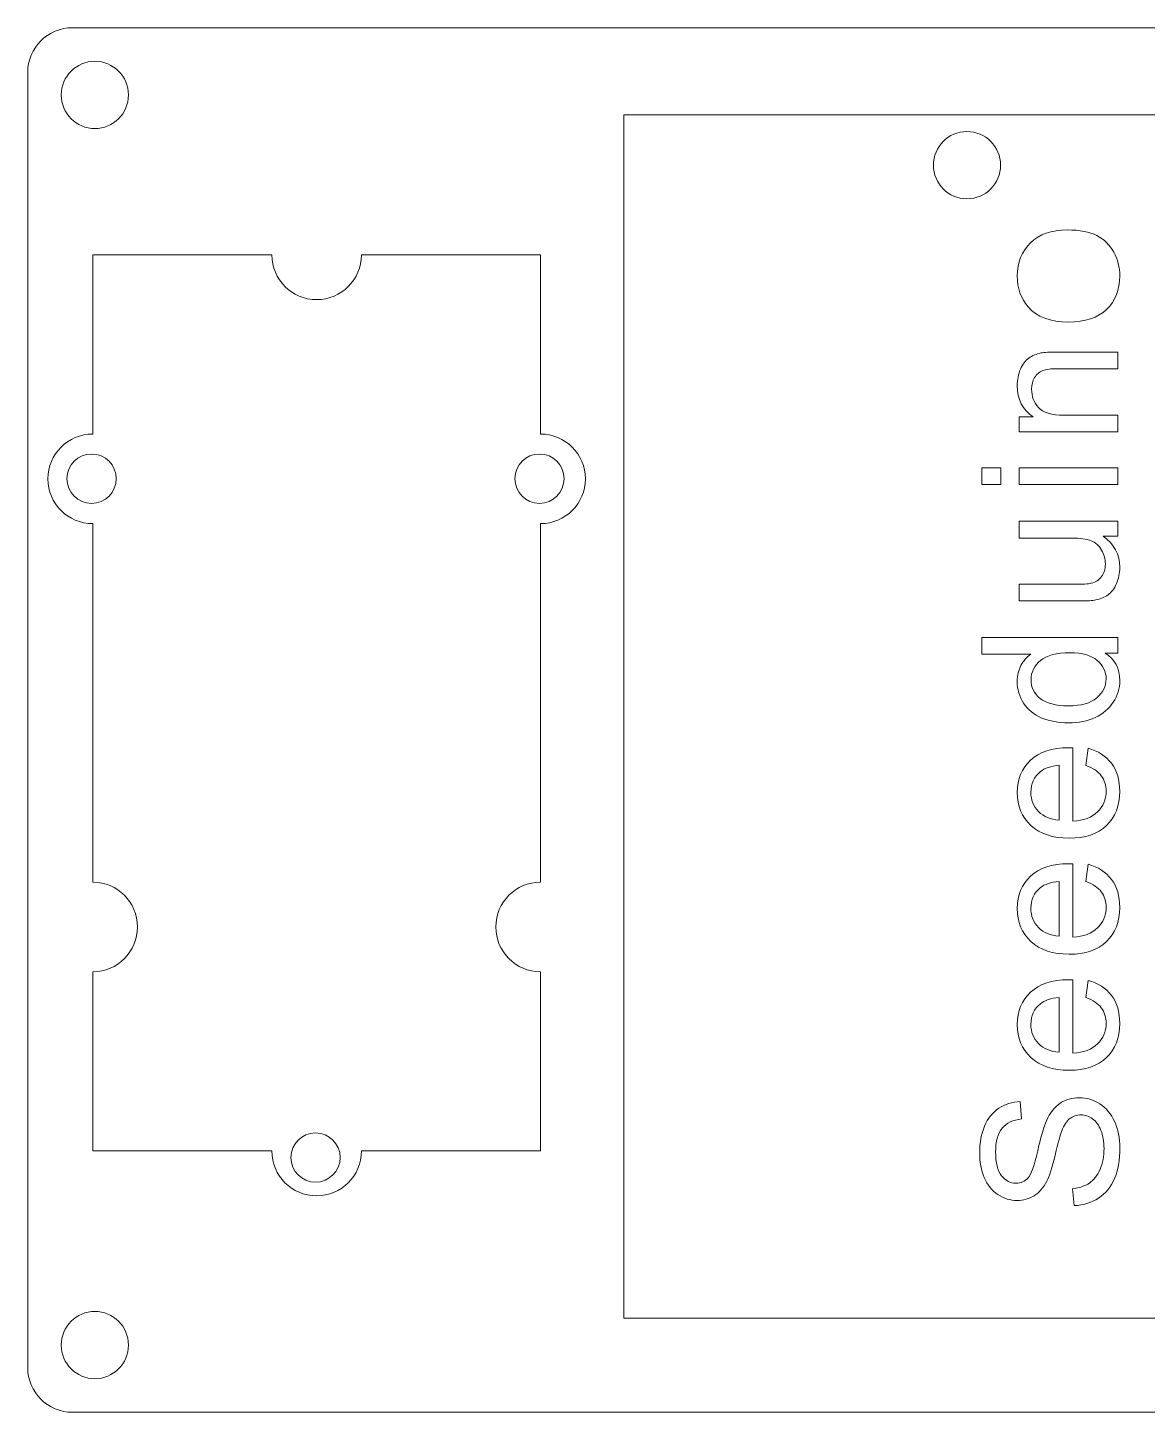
# Model space of a CAD drawing. Header units: millimetres. Extents: x -85 to 118, y -24 to 38.
# Drawn here: x -84.7 to -34.7, y -23.6 to 38.2 of the extents above; entities that cross this region are included whole.
import ezdxf

# ---------------------------------------------------------------- set-up
doc = ezdxf.new("R2010")
doc.units = ezdxf.units.MM
doc.header["$MEASUREMENT"] = 0
doc.layers.add('layer 1', color=7, linetype='Continuous')

msp = doc.modelspace()

# ---------------------------------------------------------------- linework, layer by layer
at = {"layer": 'layer 1', "color": 250, "lineweight": 9}
for points, knots in [([(-82.6692, 38.1632), (-82.6692, 38.1632), (13.3308, 38.1632), (13.3308, 38.1632), (13.3308, 38.1632), (14.4318, 38.1632), (15.3308, 37.2642), (15.3308, 36.1632), (15.3308, 36.1632), (15.3308, 36.1632), (15.3308, -21.6368), (15.3308, -21.6368), (15.3308, -21.6368), (15.3308, -22.7388), (14.4318, -23.6368), (13.3308, -23.6368), (13.3308, -23.6368), (13.3308, -23.6368), (-82.6692, -23.6368), (-82.6692, -23.6368), (-82.6692, -23.6368), (-83.7712, -23.6368), (-84.6692, -22.7388), (-84.6692, -21.6368), (-84.6692, -21.6368), (-84.6692, -21.6368), (-84.6692, 36.1632), (-84.6692, 36.1632), (-84.6692, 36.1632), (-84.6692, 37.2642), (-83.7712, 38.1632), (-82.6692, 38.1632)], [0, 0, 0, 0, 0.125, 0.125, 0.125, 0.125, 0.25, 0.25, 0.25, 0.25, 0.375, 0.375, 0.375, 0.375, 0.5, 0.5, 0.5, 0.5, 0.625, 0.625, 0.625, 0.625, 0.75, 0.75, 0.75, 0.75, 0.875, 0.875, 0.875, 0.875, 1, 1, 1, 1]), ([(-81.6692, 36.6632), (-82.4972, 36.6632), (-83.1692, 35.9912), (-83.1692, 35.1632), (-83.1692, 35.1632), (-83.1692, 34.3342), (-82.4972, 33.6632), (-81.6692, 33.6632), (-81.6692, 33.6632), (-80.8412, 33.6632), (-80.1692, 34.3342), (-80.1692, 35.1632), (-80.1692, 35.1632), (-80.1692, 35.9912), (-80.8412, 36.6632), (-81.6692, 36.6632)], [0, 0, 0, 0, 0.25, 0.25, 0.25, 0.25, 0.5, 0.5, 0.5, 0.5, 0.75, 0.75, 0.75, 0.75, 1, 1, 1, 1]), ([(-42.7232, 30.5282), (-43.5512, 30.5282), (-44.2232, 31.2002), (-44.2232, 32.0282), (-44.2232, 32.0282), (-44.2232, 32.8572), (-43.5512, 33.5282), (-42.7232, 33.5282), (-42.7232, 33.5282), (-41.8942, 33.5282), (-41.2232, 32.8572), (-41.2232, 32.0282), (-41.2232, 32.0282), (-41.2232, 31.2002), (-41.8942, 30.5282), (-42.7232, 30.5282)], [0, 0, 0, 0, 0.25, 0.25, 0.25, 0.25, 0.5, 0.5, 0.5, 0.5, 0.75, 0.75, 0.75, 0.75, 1, 1, 1, 1]), ([(-80.7142, 18.0332), (-80.7142, 17.4262), (-81.2062, 16.9332), (-81.8142, 16.9332), (-81.8142, 16.9332), (-82.4212, 16.9332), (-82.9142, 17.4262), (-82.9142, 18.0332), (-82.9142, 18.0332), (-82.9142, 18.6412), (-82.4212, 19.1332), (-81.8142, 19.1332), (-81.8142, 19.1332), (-81.2062, 19.1332), (-80.7142, 18.6412), (-80.7142, 18.0332)], [0, 0, 0, 0, 0.25, 0.25, 0.25, 0.25, 0.5, 0.5, 0.5, 0.5, 0.75, 0.75, 0.75, 0.75, 1, 1, 1, 1]), ([(-60.7142, 18.0332), (-60.7142, 17.4262), (-61.2062, 16.9332), (-61.8142, 16.9332), (-61.8142, 16.9332), (-62.4212, 16.9332), (-62.9142, 17.4262), (-62.9142, 18.0332), (-62.9142, 18.0332), (-62.9142, 18.6412), (-62.4212, 19.1332), (-61.8142, 19.1332), (-61.8142, 19.1332), (-61.2062, 19.1332), (-60.7142, 18.6412), (-60.7142, 18.0332)], [0, 0, 0, 0, 0.25, 0.25, 0.25, 0.25, 0.5, 0.5, 0.5, 0.5, 0.75, 0.75, 0.75, 0.75, 1, 1, 1, 1]), ([(-70.7142, -12.2668), (-70.7142, -12.8738), (-71.2062, -13.3668), (-71.8142, -13.3668), (-71.8142, -13.3668), (-72.4212, -13.3668), (-72.9142, -12.8738), (-72.9142, -12.2668), (-72.9142, -12.2668), (-72.9142, -11.6588), (-72.4212, -11.1668), (-71.8142, -11.1668), (-71.8142, -11.1668), (-71.2062, -11.1668), (-70.7142, -11.6588), (-70.7142, -12.2668)], [0, 0, 0, 0, 0.25, 0.25, 0.25, 0.25, 0.5, 0.5, 0.5, 0.5, 0.75, 0.75, 0.75, 0.75, 1, 1, 1, 1]), ([(-81.6692, -19.1368), (-82.4972, -19.1368), (-83.1692, -19.8088), (-83.1692, -20.6368), (-83.1692, -20.6368), (-83.1692, -21.4658), (-82.4972, -22.1368), (-81.6692, -22.1368), (-81.6692, -22.1368), (-80.8412, -22.1368), (-80.1692, -21.4658), (-80.1692, -20.6368), (-80.1692, -20.6368), (-80.1692, -19.8088), (-80.8412, -19.1368), (-81.6692, -19.1368)], [0, 0, 0, 0, 0.25, 0.25, 0.25, 0.25, 0.5, 0.5, 0.5, 0.5, 0.75, 0.75, 0.75, 0.75, 1, 1, 1, 1])]:
    msp.add_open_spline(points, degree=3, knots=knots, dxfattribs=at)
for points in [[(-81.6692, 36.6632), (-81.6692, 36.6632), (-81.6692, 36.6632), (-81.6692, 36.6632)], [(-81.6692, 36.6632), (-81.6692, 36.6632), (-81.6692, 36.6632), (-81.6692, 36.6632)], [(-83.1692, 35.1632), (-83.1692, 35.1632), (-83.1692, 35.1632), (-83.1692, 35.1632)], [(-80.1692, 35.1632), (-80.1692, 35.1632), (-80.1692, 35.1632), (-80.1692, 35.1632)], [(-81.6692, 33.6632), (-81.6692, 33.6632), (-81.6692, 33.6632), (-81.6692, 33.6632)], [(-81.6692, -19.1368), (-81.6692, -19.1368), (-81.6692, -19.1368), (-81.6692, -19.1368)], [(-81.6692, -19.1368), (-81.6692, -19.1368), (-81.6692, -19.1368), (-81.6692, -19.1368)], [(-83.1692, -20.6368), (-83.1692, -20.6368), (-83.1692, -20.6368), (-83.1692, -20.6368)], [(-80.1692, -20.6368), (-80.1692, -20.6368), (-80.1692, -20.6368), (-80.1692, -20.6368)], [(-81.6692, -22.1368), (-81.6692, -22.1368), (-81.6692, -22.1368), (-81.6692, -22.1368)]]:
    msp.add_open_spline(points, degree=3, dxfattribs=at)
at = {"layer": 'layer 1', "color": 22, "lineweight": 9}
for points, knots in [([(-58.0432, -19.4308), (-58.0432, -19.4308), (8.1568, -19.4308), (8.1568, -19.4308), (8.1568, -19.4308), (8.1568, -19.4308), (8.1568, -16.8758), (8.1568, -16.8758), (8.1568, -16.8758), (8.1568, -16.8758), (10.6538, -14.0408), (10.6538, -14.0408), (10.6538, -14.0408), (10.6538, -14.0408), (10.6538, 18.5782), (10.6538, 18.5782), (10.6538, 18.5782), (10.6538, 18.5782), (8.9788, 21.4282), (8.9788, 21.4282), (8.9788, 21.4282), (8.9788, 21.4282), (8.9788, 34.2682), (8.9788, 34.2682), (8.9788, 34.2682), (8.9788, 34.2682), (-58.0432, 34.2682), (-58.0432, 34.2682), (-58.0432, 34.2682), (-58.0432, 34.2682), (-58.0432, -19.4308), (-58.0432, -19.4308)], [0, 0, 0, 0, 0.125, 0.125, 0.125, 0.125, 0.25, 0.25, 0.25, 0.25, 0.375, 0.375, 0.375, 0.375, 0.5, 0.5, 0.5, 0.5, 0.625, 0.625, 0.625, 0.625, 0.75, 0.75, 0.75, 0.75, 0.875, 0.875, 0.875, 0.875, 1, 1, 1, 1]), ([(-38.1892, 25.0222), (-39.0002, 25.0222), (-39.6022, 25.2482), (-39.9922, 25.7012), (-39.9922, 25.7012), (-40.3172, 26.0782), (-40.4792, 26.5392), (-40.4792, 27.0822), (-40.4792, 27.0822), (-40.4792, 27.6852), (-40.2822, 28.1792), (-39.8872, 28.5632), (-39.8872, 28.5632), (-39.4932, 28.9452), (-38.9472, 29.1372), (-38.2512, 29.1372), (-38.2512, 29.1372), (-37.6872, 29.1372), (-37.2442, 29.0522), (-36.9202, 28.8832), (-36.9202, 28.8832), (-36.5972, 28.7142), (-36.3462, 28.4672), (-36.1672, 28.1422), (-36.1672, 28.1422), (-35.9882, 27.8192), (-35.8992, 27.4652), (-35.8992, 27.0822), (-35.8992, 27.0822), (-35.8992, 26.4672), (-36.0952, 25.9712), (-36.4892, 25.5912), (-36.4892, 25.5912), (-36.8822, 25.2112), (-37.4502, 25.0222), (-38.1892, 25.0222)], [0, 0, 0, 0, 0.1111111, 0.1111111, 0.1111111, 0.1111111, 0.2222222, 0.2222222, 0.2222222, 0.2222222, 0.3333333, 0.3333333, 0.3333333, 0.3333333, 0.4444444, 0.4444444, 0.4444444, 0.4444444, 0.5555556, 0.5555556, 0.5555556, 0.5555556, 0.6666667, 0.6666667, 0.6666667, 0.6666667, 0.7777778, 0.7777778, 0.7777778, 0.7777778, 0.8888889, 0.8888889, 0.8888889, 0.8888889, 1, 1, 1, 1]), ([(-61.7652, 8.0272), (-61.7652, 8.0272), (-61.7652, 0.0272), (-61.7652, 0.0272), (-61.7652, 0.0272), (-62.8702, 0.0272), (-63.7652, -0.8688), (-63.7652, -1.9728), (-63.7652, -1.9728), (-63.7652, -3.0778), (-62.8702, -3.9728), (-61.7652, -3.9728), (-61.7652, -3.9728), (-61.7652, -3.9728), (-61.7652, -11.9728), (-61.7652, -11.9728), (-61.7652, -11.9728), (-61.7652, -11.9728), (-69.7652, -11.9728), (-69.7652, -11.9728), (-69.7652, -11.9728), (-69.7652, -11.9728), (-69.7652, -11.9728), (-69.7652, -11.9728), (-69.7652, -11.9728), (-69.7652, -13.0778), (-70.6612, -13.9728), (-71.7652, -13.9728), (-71.7652, -13.9728), (-72.8702, -13.9728), (-73.7652, -13.0778), (-73.7652, -11.9728), (-73.7652, -11.9728), (-73.7652, -11.9728), (-73.7652, -11.9728), (-73.7652, -11.9728), (-73.7652, -11.9728), (-73.7652, -11.9728), (-81.7652, -11.9728), (-81.7652, -11.9728), (-81.7652, -11.9728), (-81.7652, -11.9728), (-81.7652, -3.9728), (-81.7652, -3.9728), (-81.7652, -3.9728), (-80.6612, -3.9728), (-79.7652, -3.0778), (-79.7652, -1.9728), (-79.7652, -1.9728), (-79.7652, -0.8688), (-80.6612, 0.0272), (-81.7652, 0.0272), (-81.7652, 0.0272), (-81.7652, 0.0272), (-81.7652, 8.0272), (-81.7652, 8.0272), (-81.7652, 8.0272), (-81.7652, 8.0272), (-81.7652, 16.0272), (-81.7652, 16.0272), (-81.7652, 16.0272), (-82.8702, 16.0272), (-83.7652, 16.9222), (-83.7652, 18.0272), (-83.7652, 18.0272), (-83.7652, 19.1312), (-82.8702, 20.0272), (-81.7652, 20.0272), (-81.7652, 20.0272), (-81.7652, 20.0272), (-81.7652, 28.0272), (-81.7652, 28.0272), (-81.7652, 28.0272), (-81.7652, 28.0272), (-73.7652, 28.0272), (-73.7652, 28.0272), (-73.7652, 28.0272), (-73.7652, 28.0272), (-73.7652, 28.0272), (-73.7652, 28.0272), (-73.7652, 28.0272), (-73.7652, 26.9222), (-72.8702, 26.0272), (-71.7652, 26.0272), (-71.7652, 26.0272), (-70.6612, 26.0272), (-69.7652, 26.9222), (-69.7652, 28.0272), (-69.7652, 28.0272), (-69.7652, 28.0272), (-69.7652, 28.0272), (-69.7652, 28.0272), (-69.7652, 28.0272), (-69.7652, 28.0272), (-61.7652, 28.0272), (-61.7652, 28.0272), (-61.7652, 28.0272), (-61.7652, 28.0272), (-61.7652, 20.0272), (-61.7652, 20.0272), (-61.7652, 20.0272), (-60.6612, 20.0272), (-59.7652, 19.1312), (-59.7652, 18.0272), (-59.7652, 18.0272), (-59.7652, 16.9222), (-60.6612, 16.0272), (-61.7652, 16.0272), (-61.7652, 16.0272), (-61.7652, 16.0272), (-61.7652, 8.0272), (-61.7652, 8.0272)], [0, 0, 0, 0, 0.0357143, 0.0357143, 0.0357143, 0.0357143, 0.0714286, 0.0714286, 0.0714286, 0.0714286, 0.1071429, 0.1071429, 0.1071429, 0.1071429, 0.1428571, 0.1428571, 0.1428571, 0.1428571, 0.1785714, 0.1785714, 0.1785714, 0.1785714, 0.2142857, 0.2142857, 0.2142857, 0.2142857, 0.25, 0.25, 0.25, 0.25, 0.2857143, 0.2857143, 0.2857143, 0.2857143, 0.3214286, 0.3214286, 0.3214286, 0.3214286, 0.3571429, 0.3571429, 0.3571429, 0.3571429, 0.3928571, 0.3928571, 0.3928571, 0.3928571, 0.4285714, 0.4285714, 0.4285714, 0.4285714, 0.4642857, 0.4642857, 0.4642857, 0.4642857, 0.5, 0.5, 0.5, 0.5, 0.5357143, 0.5357143, 0.5357143, 0.5357143, 0.5714286, 0.5714286, 0.5714286, 0.5714286, 0.6071429, 0.6071429, 0.6071429, 0.6071429, 0.6428571, 0.6428571, 0.6428571, 0.6428571, 0.6785714, 0.6785714, 0.6785714, 0.6785714, 0.7142857, 0.7142857, 0.7142857, 0.7142857, 0.75, 0.75, 0.75, 0.75, 0.7857143, 0.7857143, 0.7857143, 0.7857143, 0.8214286, 0.8214286, 0.8214286, 0.8214286, 0.8571429, 0.8571429, 0.8571429, 0.8571429, 0.8928571, 0.8928571, 0.8928571, 0.8928571, 0.9285714, 0.9285714, 0.9285714, 0.9285714, 0.9642857, 0.9642857, 0.9642857, 0.9642857, 1, 1, 1, 1]), ([(-35.9922, 20.1232), (-35.9922, 20.1232), (-40.3862, 20.1232), (-40.3862, 20.1232), (-40.3862, 20.1232), (-40.3862, 20.1232), (-40.3862, 20.7912), (-40.3862, 20.7912), (-40.3862, 20.7912), (-40.3862, 20.7912), (-39.7622, 20.7912), (-39.7622, 20.7912), (-39.7622, 20.7912), (-40.2412, 21.1132), (-40.4792, 21.5792), (-40.4792, 22.1872), (-40.4792, 22.1872), (-40.4792, 22.4522), (-40.4312, 22.6952), (-40.3372, 22.9162), (-40.3372, 22.9162), (-40.2422, 23.1382), (-40.1172, 23.3052), (-39.9632, 23.4142), (-39.9632, 23.4142), (-39.8092, 23.5252), (-39.6262, 23.6022), (-39.4142, 23.6462), (-39.4142, 23.6462), (-39.2762, 23.6732), (-39.0342, 23.6872), (-38.6902, 23.6872), (-38.6902, 23.6872), (-38.6902, 23.6872), (-35.9922, 23.6872), (-35.9922, 23.6872), (-35.9922, 23.6872), (-35.9922, 23.6872), (-35.9922, 22.9422), (-35.9922, 22.9422), (-35.9922, 22.9422), (-35.9922, 22.9422), (-38.6622, 22.9422), (-38.6622, 22.9422), (-38.6622, 22.9422), (-38.9652, 22.9422), (-39.1922, 22.9142), (-39.3422, 22.8562), (-39.3422, 22.8562), (-39.4922, 22.7982), (-39.6112, 22.6952), (-39.7022, 22.5482), (-39.7022, 22.5482), (-39.7912, 22.4012), (-39.8362, 22.2282), (-39.8362, 22.0302), (-39.8362, 22.0302), (-39.8362, 21.7142), (-39.7362, 21.4422), (-39.5342, 21.2122), (-39.5342, 21.2122), (-39.3332, 20.9822), (-38.9512, 20.8682), (-38.3892, 20.8682), (-38.3892, 20.8682), (-38.3892, 20.8682), (-35.9922, 20.8682), (-35.9922, 20.8682), (-35.9922, 20.8682), (-35.9922, 20.8682), (-35.9922, 20.1232), (-35.9922, 20.1232)], [0, 0, 0, 0, 0.0555556, 0.0555556, 0.0555556, 0.0555556, 0.1111111, 0.1111111, 0.1111111, 0.1111111, 0.1666667, 0.1666667, 0.1666667, 0.1666667, 0.2222222, 0.2222222, 0.2222222, 0.2222222, 0.2777778, 0.2777778, 0.2777778, 0.2777778, 0.3333333, 0.3333333, 0.3333333, 0.3333333, 0.3888889, 0.3888889, 0.3888889, 0.3888889, 0.4444444, 0.4444444, 0.4444444, 0.4444444, 0.5, 0.5, 0.5, 0.5, 0.5555556, 0.5555556, 0.5555556, 0.5555556, 0.6111111, 0.6111111, 0.6111111, 0.6111111, 0.6666667, 0.6666667, 0.6666667, 0.6666667, 0.7222222, 0.7222222, 0.7222222, 0.7222222, 0.7777778, 0.7777778, 0.7777778, 0.7777778, 0.8333333, 0.8333333, 0.8333333, 0.8333333, 0.8888889, 0.8888889, 0.8888889, 0.8888889, 0.9444444, 0.9444444, 0.9444444, 0.9444444, 1, 1, 1, 1]), ([(-41.2072, 17.7712), (-41.2072, 17.7712), (-42.0542, 17.7712), (-42.0542, 17.7712), (-42.0542, 17.7712), (-42.0542, 17.7712), (-42.0542, 18.5162), (-42.0542, 18.5162), (-42.0542, 18.5162), (-42.0542, 18.5162), (-41.2072, 18.5162), (-41.2072, 18.5162), (-41.2072, 18.5162), (-41.2072, 18.5162), (-41.2072, 17.7712), (-41.2072, 17.7712)], [0, 0, 0, 0, 0.25, 0.25, 0.25, 0.25, 0.5, 0.5, 0.5, 0.5, 0.75, 0.75, 0.75, 0.75, 1, 1, 1, 1]), ([(-35.9922, 17.7712), (-35.9922, 17.7712), (-40.3862, 17.7712), (-40.3862, 17.7712), (-40.3862, 17.7712), (-40.3862, 17.7712), (-40.3862, 18.5162), (-40.3862, 18.5162), (-40.3862, 18.5162), (-40.3862, 18.5162), (-35.9922, 18.5162), (-35.9922, 18.5162), (-35.9922, 18.5162), (-35.9922, 18.5162), (-35.9922, 17.7712), (-35.9922, 17.7712)], [0, 0, 0, 0, 0.25, 0.25, 0.25, 0.25, 0.5, 0.5, 0.5, 0.5, 0.75, 0.75, 0.75, 0.75, 1, 1, 1, 1]), ([(-35.9922, 15.4622), (-35.9922, 15.4622), (-36.6452, 15.4622), (-36.6452, 15.4622), (-36.6452, 15.4622), (-36.1472, 15.1212), (-35.8992, 14.6582), (-35.8992, 14.0722), (-35.8992, 14.0722), (-35.8992, 13.8142), (-35.9482, 13.5732), (-36.0472, 13.3492), (-36.0472, 13.3492), (-36.1472, 13.1242), (-36.2712, 12.9582), (-36.4212, 12.8492), (-36.4212, 12.8492), (-36.5722, 12.7402), (-36.7552, 12.6642), (-36.9732, 12.6202), (-36.9732, 12.6202), (-37.1192, 12.5912), (-37.3512, 12.5752), (-37.6672, 12.5752), (-37.6672, 12.5752), (-37.6672, 12.5752), (-40.3862, 12.5752), (-40.3862, 12.5752), (-40.3862, 12.5752), (-40.3862, 12.5752), (-40.3862, 13.3202), (-40.3862, 13.3202), (-40.3862, 13.3202), (-40.3862, 13.3202), (-37.9552, 13.3202), (-37.9552, 13.3202), (-37.9552, 13.3202), (-37.5672, 13.3202), (-37.3042, 13.3362), (-37.1702, 13.3652), (-37.1702, 13.3652), (-36.9742, 13.4122), (-36.8222, 13.5112), (-36.7102, 13.6632), (-36.7102, 13.6632), (-36.5992, 13.8142), (-36.5422, 14.0002), (-36.5422, 14.2232), (-36.5422, 14.2232), (-36.5422, 14.4462), (-36.5992, 14.6552), (-36.7132, 14.8502), (-36.7132, 14.8502), (-36.8272, 15.0452), (-36.9842, 15.1832), (-37.1802, 15.2652), (-37.1802, 15.2652), (-37.3762, 15.3452), (-37.6632, 15.3862), (-38.0372, 15.3862), (-38.0372, 15.3862), (-38.0372, 15.3862), (-40.3862, 15.3862), (-40.3862, 15.3862), (-40.3862, 15.3862), (-40.3862, 15.3862), (-40.3862, 16.1312), (-40.3862, 16.1312), (-40.3862, 16.1312), (-40.3862, 16.1312), (-35.9922, 16.1312), (-35.9922, 16.1312), (-35.9922, 16.1312), (-35.9922, 16.1312), (-35.9922, 15.4622), (-35.9922, 15.4622)], [0, 0, 0, 0, 0.0526316, 0.0526316, 0.0526316, 0.0526316, 0.1052632, 0.1052632, 0.1052632, 0.1052632, 0.1578947, 0.1578947, 0.1578947, 0.1578947, 0.2105263, 0.2105263, 0.2105263, 0.2105263, 0.2631579, 0.2631579, 0.2631579, 0.2631579, 0.3157895, 0.3157895, 0.3157895, 0.3157895, 0.3684211, 0.3684211, 0.3684211, 0.3684211, 0.4210526, 0.4210526, 0.4210526, 0.4210526, 0.4736842, 0.4736842, 0.4736842, 0.4736842, 0.5263158, 0.5263158, 0.5263158, 0.5263158, 0.5789474, 0.5789474, 0.5789474, 0.5789474, 0.6315789, 0.6315789, 0.6315789, 0.6315789, 0.6842105, 0.6842105, 0.6842105, 0.6842105, 0.7368421, 0.7368421, 0.7368421, 0.7368421, 0.7894737, 0.7894737, 0.7894737, 0.7894737, 0.8421053, 0.8421053, 0.8421053, 0.8421053, 0.8947368, 0.8947368, 0.8947368, 0.8947368, 0.9473684, 0.9473684, 0.9473684, 0.9473684, 1, 1, 1, 1]), ([(-35.9922, 10.2492), (-35.9922, 10.2492), (-36.5492, 10.2492), (-36.5492, 10.2492), (-36.5492, 10.2492), (-36.1162, 9.9712), (-35.8992, 9.5622), (-35.8992, 9.0222), (-35.8992, 9.0222), (-35.8992, 8.6722), (-35.9952, 8.3502), (-36.1882, 8.0582), (-36.1882, 8.0582), (-36.3802, 7.7642), (-36.6502, 7.5372), (-36.9942, 7.3752), (-36.9942, 7.3752), (-37.3402, 7.2142), (-37.7362, 7.1342), (-38.1852, 7.1342), (-38.1852, 7.1342), (-38.6222, 7.1342), (-39.0192, 7.2072), (-39.3762, 7.3522), (-39.3762, 7.3522), (-39.7312, 7.4992), (-40.0052, 7.7182), (-40.1942, 8.0102), (-40.1942, 8.0102), (-40.3852, 8.3012), (-40.4792, 8.6282), (-40.4792, 8.9882), (-40.4792, 8.9882), (-40.4792, 9.2532), (-40.4232, 9.4892), (-40.3112, 9.6952), (-40.3112, 9.6952), (-40.2002, 9.9012), (-40.0532, 10.0692), (-39.8742, 10.1982), (-39.8742, 10.1982), (-39.8742, 10.1982), (-42.0542, 10.1982), (-42.0542, 10.1982), (-42.0542, 10.1982), (-42.0542, 10.1982), (-42.0542, 10.9432), (-42.0542, 10.9432), (-42.0542, 10.9432), (-42.0542, 10.9432), (-35.9922, 10.9432), (-35.9922, 10.9432), (-35.9922, 10.9432), (-35.9922, 10.9432), (-35.9922, 10.2492), (-35.9922, 10.2492)], [0, 0, 0, 0, 0.0714286, 0.0714286, 0.0714286, 0.0714286, 0.1428571, 0.1428571, 0.1428571, 0.1428571, 0.2142857, 0.2142857, 0.2142857, 0.2142857, 0.2857143, 0.2857143, 0.2857143, 0.2857143, 0.3571429, 0.3571429, 0.3571429, 0.3571429, 0.4285714, 0.4285714, 0.4285714, 0.4285714, 0.5, 0.5, 0.5, 0.5, 0.5714286, 0.5714286, 0.5714286, 0.5714286, 0.6428571, 0.6428571, 0.6428571, 0.6428571, 0.7142857, 0.7142857, 0.7142857, 0.7142857, 0.7857143, 0.7857143, 0.7857143, 0.7857143, 0.8571429, 0.8571429, 0.8571429, 0.8571429, 0.9285714, 0.9285714, 0.9285714, 0.9285714, 1, 1, 1, 1]), ([(-38.1832, 7.8962), (-37.6222, 7.8962), (-37.2032, 8.0142), (-36.9252, 8.2532), (-36.9252, 8.2532), (-36.6472, 8.4902), (-36.5082, 8.7712), (-36.5082, 9.0942), (-36.5082, 9.0942), (-36.5082, 9.4202), (-36.6412, 9.6962), (-36.9062, 9.9252), (-36.9062, 9.9252), (-37.1722, 10.1522), (-37.5772, 10.2662), (-38.1212, 10.2662), (-38.1212, 10.2662), (-38.7202, 10.2662), (-39.1602, 10.1512), (-39.4412, 9.9182), (-39.4412, 9.9182), (-39.7222, 9.6862), (-39.8612, 9.4002), (-39.8612, 9.0602), (-39.8612, 9.0602), (-39.8612, 8.7282), (-39.7272, 8.4522), (-39.4582, 8.2292), (-39.4582, 8.2292), (-39.1882, 8.0072), (-38.7632, 7.8962), (-38.1832, 7.8962)], [0, 0, 0, 0, 0.125, 0.125, 0.125, 0.125, 0.25, 0.25, 0.25, 0.25, 0.375, 0.375, 0.375, 0.375, 0.5, 0.5, 0.5, 0.5, 0.625, 0.625, 0.625, 0.625, 0.75, 0.75, 0.75, 0.75, 0.875, 0.875, 0.875, 0.875, 1, 1, 1, 1]), ([(-37.4142, 5.2312), (-37.4142, 5.2312), (-37.3132, 6.0022), (-37.3132, 6.0022), (-37.3132, 6.0022), (-36.8652, 5.8822), (-36.5172, 5.6572), (-36.2702, 5.3302), (-36.2702, 5.3302), (-36.0232, 5.0022), (-35.8992, 4.5852), (-35.8992, 4.0752), (-35.8992, 4.0752), (-35.8992, 3.4352), (-36.0962, 2.9272), (-36.4912, 2.5522), (-36.4912, 2.5522), (-36.8852, 2.1762), (-37.4402, 1.9892), (-38.1522, 1.9892), (-38.1522, 1.9892), (-38.8892, 1.9892), (-39.4622, 2.1782), (-39.8682, 2.5572), (-39.8682, 2.5572), (-40.2762, 2.9372), (-40.4792, 3.4292), (-40.4792, 4.0352), (-40.4792, 4.0352), (-40.4792, 4.6202), (-40.2802, 5.0982), (-39.8812, 5.4702), (-39.8812, 5.4702), (-39.4822, 5.8412), (-38.9202, 6.0272), (-38.1962, 6.0272), (-38.1962, 6.0272), (-38.1522, 6.0272), (-38.0862, 6.0262), (-37.9992, 6.0232), (-37.9992, 6.0232), (-37.9992, 6.0232), (-37.9992, 2.7512), (-37.9992, 2.7512), (-37.9992, 2.7512), (-37.5172, 2.7792), (-37.1482, 2.9142), (-36.8922, 3.1602), (-36.8922, 3.1602), (-36.6372, 3.4042), (-36.5082, 3.7102), (-36.5082, 4.0752), (-36.5082, 4.0752), (-36.5082, 4.3482), (-36.5802, 4.5812), (-36.7242, 4.7722), (-36.7242, 4.7722), (-36.8682, 4.9662), (-37.0982, 5.1182), (-37.4142, 5.2312)], [0, 0, 0, 0, 0.0666667, 0.0666667, 0.0666667, 0.0666667, 0.1333333, 0.1333333, 0.1333333, 0.1333333, 0.2, 0.2, 0.2, 0.2, 0.2666667, 0.2666667, 0.2666667, 0.2666667, 0.3333333, 0.3333333, 0.3333333, 0.3333333, 0.4, 0.4, 0.4, 0.4, 0.4666667, 0.4666667, 0.4666667, 0.4666667, 0.5333333, 0.5333333, 0.5333333, 0.5333333, 0.6, 0.6, 0.6, 0.6, 0.6666667, 0.6666667, 0.6666667, 0.6666667, 0.7333333, 0.7333333, 0.7333333, 0.7333333, 0.8, 0.8, 0.8, 0.8, 0.8666667, 0.8666667, 0.8666667, 0.8666667, 0.9333333, 0.9333333, 0.9333333, 0.9333333, 1, 1, 1, 1]), ([(-38.6082, 2.7932), (-38.6082, 2.7932), (-38.6082, 5.2402), (-38.6082, 5.2402), (-38.6082, 5.2402), (-38.9782, 5.2072), (-39.2542, 5.1132), (-39.4392, 4.9592), (-39.4392, 4.9592), (-39.7262, 4.7232), (-39.8702, 4.4162), (-39.8702, 4.0392), (-39.8702, 4.0392), (-39.8702, 3.6972), (-39.7552, 3.4112), (-39.5272, 3.1782), (-39.5272, 3.1782), (-39.2982, 2.9472), (-38.9922, 2.8182), (-38.6082, 2.7932)], [0, 0, 0, 0, 0.2, 0.2, 0.2, 0.2, 0.4, 0.4, 0.4, 0.4, 0.6, 0.6, 0.6, 0.6, 0.8, 0.8, 0.8, 0.8, 1, 1, 1, 1]), ([(-37.4142, 0.0522), (-37.4142, 0.0522), (-37.3132, 0.8222), (-37.3132, 0.8222), (-37.3132, 0.8222), (-36.8652, 0.7022), (-36.5172, 0.4782), (-36.2702, 0.1512), (-36.2702, 0.1512), (-36.0232, -0.1768), (-35.8992, -0.5938), (-35.8992, -1.1038), (-35.8992, -1.1038), (-35.8992, -1.7438), (-36.0962, -2.2518), (-36.4912, -2.6278), (-36.4912, -2.6278), (-36.8852, -3.0028), (-37.4402, -3.1898), (-38.1522, -3.1898), (-38.1522, -3.1898), (-38.8892, -3.1898), (-39.4622, -3.0008), (-39.8682, -2.6218), (-39.8682, -2.6218), (-40.2762, -2.2418), (-40.4792, -1.7498), (-40.4792, -1.1448), (-40.4792, -1.1448), (-40.4792, -0.5588), (-40.2802, -0.0808), (-39.8812, 0.2902), (-39.8812, 0.2902), (-39.4822, 0.6622), (-38.9202, 0.8482), (-38.1962, 0.8482), (-38.1962, 0.8482), (-38.1522, 0.8482), (-38.0862, 0.8462), (-37.9992, 0.8442), (-37.9992, 0.8442), (-37.9992, 0.8442), (-37.9992, -2.4288), (-37.9992, -2.4288), (-37.9992, -2.4288), (-37.5172, -2.3998), (-37.1482, -2.2648), (-36.8922, -2.0188), (-36.8922, -2.0188), (-36.6372, -1.7748), (-36.5082, -1.4688), (-36.5082, -1.1038), (-36.5082, -1.1038), (-36.5082, -0.8308), (-36.5802, -0.5978), (-36.7242, -0.4068), (-36.7242, -0.4068), (-36.8682, -0.2128), (-37.0982, -0.0608), (-37.4142, 0.0522)], [0, 0, 0, 0, 0.0666667, 0.0666667, 0.0666667, 0.0666667, 0.1333333, 0.1333333, 0.1333333, 0.1333333, 0.2, 0.2, 0.2, 0.2, 0.2666667, 0.2666667, 0.2666667, 0.2666667, 0.3333333, 0.3333333, 0.3333333, 0.3333333, 0.4, 0.4, 0.4, 0.4, 0.4666667, 0.4666667, 0.4666667, 0.4666667, 0.5333333, 0.5333333, 0.5333333, 0.5333333, 0.6, 0.6, 0.6, 0.6, 0.6666667, 0.6666667, 0.6666667, 0.6666667, 0.7333333, 0.7333333, 0.7333333, 0.7333333, 0.8, 0.8, 0.8, 0.8, 0.8666667, 0.8666667, 0.8666667, 0.8666667, 0.9333333, 0.9333333, 0.9333333, 0.9333333, 1, 1, 1, 1]), ([(-38.6082, -2.3858), (-38.6082, -2.3858), (-38.6082, 0.0602), (-38.6082, 0.0602), (-38.6082, 0.0602), (-38.9782, 0.0282), (-39.2542, -0.0658), (-39.4392, -0.2198), (-39.4392, -0.2198), (-39.7262, -0.4558), (-39.8702, -0.7638), (-39.8702, -1.1398), (-39.8702, -1.1398), (-39.8702, -1.4818), (-39.7552, -1.7678), (-39.5272, -2.0008), (-39.5272, -2.0008), (-39.2982, -2.2318), (-38.9922, -2.3608), (-38.6082, -2.3858)], [0, 0, 0, 0, 0.2, 0.2, 0.2, 0.2, 0.4, 0.4, 0.4, 0.4, 0.6, 0.6, 0.6, 0.6, 0.8, 0.8, 0.8, 0.8, 1, 1, 1, 1]), ([(-37.4142, -5.1268), (-37.4142, -5.1268), (-37.3132, -4.3568), (-37.3132, -4.3568), (-37.3132, -4.3568), (-36.8652, -4.4768), (-36.5172, -4.7008), (-36.2702, -5.0278), (-36.2702, -5.0278), (-36.0232, -5.3558), (-35.8992, -5.7728), (-35.8992, -6.2828), (-35.8992, -6.2828), (-35.8992, -6.9228), (-36.0962, -7.4308), (-36.4912, -7.8068), (-36.4912, -7.8068), (-36.8852, -8.1818), (-37.4402, -8.3698), (-38.1522, -8.3698), (-38.1522, -8.3698), (-38.8892, -8.3698), (-39.4622, -8.1798), (-39.8682, -7.8008), (-39.8682, -7.8008), (-40.2762, -7.4208), (-40.4792, -6.9288), (-40.4792, -6.3238), (-40.4792, -6.3238), (-40.4792, -5.7378), (-40.2802, -5.2598), (-39.8812, -4.8888), (-39.8812, -4.8888), (-39.4822, -4.5178), (-38.9202, -4.3308), (-38.1962, -4.3308), (-38.1962, -4.3308), (-38.1522, -4.3308), (-38.0862, -4.3328), (-37.9992, -4.3348), (-37.9992, -4.3348), (-37.9992, -4.3348), (-37.9992, -7.6078), (-37.9992, -7.6078), (-37.9992, -7.6078), (-37.5172, -7.5788), (-37.1482, -7.4438), (-36.8922, -7.1978), (-36.8922, -7.1978), (-36.6372, -6.9538), (-36.5082, -6.6478), (-36.5082, -6.2828), (-36.5082, -6.2828), (-36.5082, -6.0098), (-36.5802, -5.7778), (-36.7242, -5.5858), (-36.7242, -5.5858), (-36.8682, -5.3918), (-37.0982, -5.2398), (-37.4142, -5.1268)], [0, 0, 0, 0, 0.0666667, 0.0666667, 0.0666667, 0.0666667, 0.1333333, 0.1333333, 0.1333333, 0.1333333, 0.2, 0.2, 0.2, 0.2, 0.2666667, 0.2666667, 0.2666667, 0.2666667, 0.3333333, 0.3333333, 0.3333333, 0.3333333, 0.4, 0.4, 0.4, 0.4, 0.4666667, 0.4666667, 0.4666667, 0.4666667, 0.5333333, 0.5333333, 0.5333333, 0.5333333, 0.6, 0.6, 0.6, 0.6, 0.6666667, 0.6666667, 0.6666667, 0.6666667, 0.7333333, 0.7333333, 0.7333333, 0.7333333, 0.8, 0.8, 0.8, 0.8, 0.8666667, 0.8666667, 0.8666667, 0.8666667, 0.9333333, 0.9333333, 0.9333333, 0.9333333, 1, 1, 1, 1]), ([(-38.6082, -7.5648), (-38.6082, -7.5648), (-38.6082, -5.1188), (-38.6082, -5.1188), (-38.6082, -5.1188), (-38.9782, -5.1508), (-39.2542, -5.2458), (-39.4392, -5.3988), (-39.4392, -5.3988), (-39.7262, -5.6348), (-39.8702, -5.9428), (-39.8702, -6.3188), (-39.8702, -6.3188), (-39.8702, -6.6608), (-39.7552, -6.9468), (-39.5272, -7.1798), (-39.5272, -7.1798), (-39.2982, -7.4118), (-38.9922, -7.5398), (-38.6082, -7.5648)], [0, 0, 0, 0, 0.2, 0.2, 0.2, 0.2, 0.4, 0.4, 0.4, 0.4, 0.6, 0.6, 0.6, 0.6, 0.8, 0.8, 0.8, 0.8, 1, 1, 1, 1]), ([(-37.9392, -14.4108), (-37.9392, -14.4108), (-38.0072, -13.6568), (-38.0072, -13.6568), (-38.0072, -13.6568), (-37.7022, -13.6218), (-37.4522, -13.5388), (-37.2562, -13.4078), (-37.2562, -13.4078), (-37.0622, -13.2758), (-36.9042, -13.0728), (-36.7822, -12.7978), (-36.7822, -12.7978), (-36.6622, -12.5228), (-36.6022, -12.2118), (-36.6022, -11.8678), (-36.6022, -11.8678), (-36.6022, -11.5618), (-36.6472, -11.2918), (-36.7382, -11.0578), (-36.7382, -11.0578), (-36.8302, -10.8238), (-36.9562, -10.6498), (-37.1152, -10.5358), (-37.1152, -10.5358), (-37.2752, -10.4218), (-37.4482, -10.3638), (-37.6342, -10.3638), (-37.6342, -10.3638), (-37.8242, -10.3638), (-37.9892, -10.4188), (-38.1312, -10.5288), (-38.1312, -10.5288), (-38.2722, -10.6388), (-38.3912, -10.8208), (-38.4882, -11.0748), (-38.4882, -11.0748), (-38.5502, -11.2368), (-38.6492, -11.5968), (-38.7832, -12.1548), (-38.7832, -12.1548), (-38.9172, -12.7118), (-39.0432, -13.1008), (-39.1612, -13.3238), (-39.1612, -13.3238), (-39.3142, -13.6138), (-39.5032, -13.8278), (-39.7272, -13.9688), (-39.7272, -13.9688), (-39.9522, -14.1118), (-40.2042, -14.1818), (-40.4822, -14.1818), (-40.4822, -14.1818), (-40.7902, -14.1818), (-41.0762, -14.0948), (-41.3412, -13.9208), (-41.3412, -13.9208), (-41.6082, -13.7478), (-41.8102, -13.4948), (-41.9482, -13.1608), (-41.9482, -13.1608), (-42.0872, -12.8278), (-42.1562, -12.4568), (-42.1562, -12.0488), (-42.1562, -12.0488), (-42.1562, -11.5998), (-42.0842, -11.2038), (-41.9382, -10.8608), (-41.9382, -10.8608), (-41.7942, -10.5178), (-41.5812, -10.2538), (-41.2992, -10.0688), (-41.2992, -10.0688), (-41.0182, -9.8838), (-40.6992, -9.7848), (-40.3442, -9.7708), (-40.3442, -9.7708), (-40.3442, -9.7708), (-40.2852, -10.5418), (-40.2852, -10.5418), (-40.2852, -10.5418), (-40.6672, -10.5828), (-40.9562, -10.7218), (-41.1512, -10.9608), (-41.1512, -10.9608), (-41.3472, -11.1988), (-41.4452, -11.5518), (-41.4452, -12.0178), (-41.4452, -12.0178), (-41.4452, -12.5028), (-41.3562, -12.8568), (-41.1782, -13.0788), (-41.1782, -13.0788), (-41.0002, -13.2998), (-40.7862, -13.4118), (-40.5342, -13.4118), (-40.5342, -13.4118), (-40.3172, -13.4118), (-40.1382, -13.3328), (-39.9972, -13.1758), (-39.9972, -13.1758), (-39.8572, -13.0208), (-39.7122, -12.6188), (-39.5652, -11.9668), (-39.5652, -11.9668), (-39.4172, -11.3148), (-39.2882, -10.8678), (-39.1782, -10.6248), (-39.1782, -10.6248), (-39.0162, -10.2738), (-38.8112, -10.0128), (-38.5622, -9.8448), (-38.5622, -9.8448), (-38.3132, -9.6768), (-38.0272, -9.5938), (-37.7022, -9.5938), (-37.7022, -9.5938), (-37.3792, -9.5938), (-37.0772, -9.6848), (-36.7922, -9.8698), (-36.7922, -9.8698), (-36.5072, -10.0548), (-36.2852, -10.3188), (-36.1272, -10.6648), (-36.1272, -10.6648), (-35.9692, -11.0098), (-35.8902, -11.3978), (-35.8902, -11.8308), (-35.8902, -11.8308), (-35.8902, -12.3788), (-35.9712, -12.8368), (-36.1302, -13.2068), (-36.1302, -13.2068), (-36.2902, -13.5778), (-36.5302, -13.8678), (-36.8512, -14.0778), (-36.8512, -14.0778), (-37.1722, -14.2888), (-37.5342, -14.3988), (-37.9392, -14.4108)], [0, 0, 0, 0, 0.0285714, 0.0285714, 0.0285714, 0.0285714, 0.0571429, 0.0571429, 0.0571429, 0.0571429, 0.0857143, 0.0857143, 0.0857143, 0.0857143, 0.1142857, 0.1142857, 0.1142857, 0.1142857, 0.1428571, 0.1428571, 0.1428571, 0.1428571, 0.1714286, 0.1714286, 0.1714286, 0.1714286, 0.2, 0.2, 0.2, 0.2, 0.2285714, 0.2285714, 0.2285714, 0.2285714, 0.2571429, 0.2571429, 0.2571429, 0.2571429, 0.2857143, 0.2857143, 0.2857143, 0.2857143, 0.3142857, 0.3142857, 0.3142857, 0.3142857, 0.3428571, 0.3428571, 0.3428571, 0.3428571, 0.3714286, 0.3714286, 0.3714286, 0.3714286, 0.4, 0.4, 0.4, 0.4, 0.4285714, 0.4285714, 0.4285714, 0.4285714, 0.4571429, 0.4571429, 0.4571429, 0.4571429, 0.4857143, 0.4857143, 0.4857143, 0.4857143, 0.5142857, 0.5142857, 0.5142857, 0.5142857, 0.5428571, 0.5428571, 0.5428571, 0.5428571, 0.5714286, 0.5714286, 0.5714286, 0.5714286, 0.6, 0.6, 0.6, 0.6, 0.6285714, 0.6285714, 0.6285714, 0.6285714, 0.6571429, 0.6571429, 0.6571429, 0.6571429, 0.6857143, 0.6857143, 0.6857143, 0.6857143, 0.7142857, 0.7142857, 0.7142857, 0.7142857, 0.7428571, 0.7428571, 0.7428571, 0.7428571, 0.7714286, 0.7714286, 0.7714286, 0.7714286, 0.8, 0.8, 0.8, 0.8, 0.8285714, 0.8285714, 0.8285714, 0.8285714, 0.8571429, 0.8571429, 0.8571429, 0.8571429, 0.8857143, 0.8857143, 0.8857143, 0.8857143, 0.9142857, 0.9142857, 0.9142857, 0.9142857, 0.9428571, 0.9428571, 0.9428571, 0.9428571, 0.9714286, 0.9714286, 0.9714286, 0.9714286, 1, 1, 1, 1])]:
    msp.add_open_spline(points, degree=3, knots=knots, dxfattribs=at)

doc.saveas('drawing.dxf')
